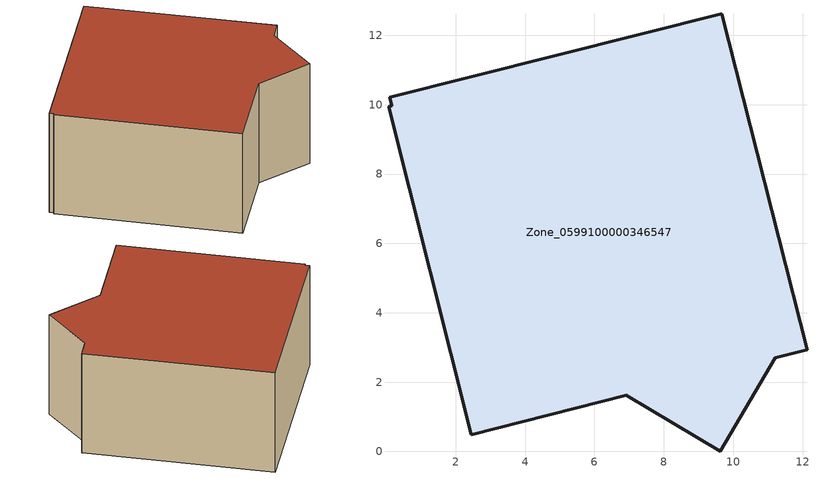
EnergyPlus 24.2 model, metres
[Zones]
Zone_0599100000346547
 floor ground (C_G): 0.06,9.95 0.15,9.97 0.09,10.21 9.67,12.63 12.13,2.94 11.21,2.7 9.63,0 6.92,1.62 2.45,0.48 z0
 wall outside (C_F): 12.13,2.94 9.67,12.63 0.09,10.21 0.15,9.97 0.06,9.95 2.45,0.48 6.92,1.62 9.63,0 11.21,2.7 12.13,2.94 z0:6.08
 roof outside (C_R): 0.15,9.97 0.06,9.95 2.45,0.48 6.92,1.62 9.63,0 11.21,2.7 12.13,2.94 9.67,12.63 0.09,10.21 z6.08
[BUILDING]
Pand.0599100000346547: North Axis=0; Terrain=City; Loads Convergence Tolerance Value=0.04; Temperature Convergence Tolerance Value=0.4; Solar Distribution=FullExterior; Maximum Number of Warmup Days=25; Minimum Number of Warmup Days=1
[Site:Location]
Rotterdam.The.Hague.AP_ZH_NLD Design_Conditions: Latitude=51.96; Longitude=4.45; Time Zone=1; Elevation=-4.5
[SITE:GROUNDTEMPERATURE:BUILDINGSURFACE]
18, 18, 18, 18, 18, 18, 18, 18, 18, 18, 18, 18
[MATERIAL] Thermal Absorptance=0.9; Solar Absorptance=0.7; Visible Absorptance=0.7
Name | Roughness | Thickness | Conductivity | Density | Specific Heat
G.D.1992-2005 | MediumSmooth | 0.15 | 0.06 | 540 | 1210
F.D.1992-2005 | Rough | 0.3 | 0.12 | 1920 | 840
R.D.1992-2005 | MediumRough | 0.2 | 0.08 | 1500 | 1000
[CONSTRUCTION]
C_G: G.D.1992-2005
C_F: F.D.1992-2005
C_R: R.D.1992-2005
[ZONE]
Zone_0599100000346547: Type=1; Multiplier=1; Ceiling Height=Autocalculate; Volume=Autocalculate; Floor Area=autocalculate; Part of Total Floor Area=Yes
[ZONEINFILTRATION:DESIGNFLOWRATE]
Infil_Zone_0599100000346547: Zone or ZoneList or Space or SpaceList=Zone_0599100000346547; Schedule=AlwaysOn; Design Flow Rate Calculation Method=Flow/Area; Flow Rate per Floor Area=0.0021; Constant Term Coefficient=1; Temperature Term Coefficient=0; Velocity Term Coefficient=0; Velocity Squared Term Coefficient=0
[HVACTEMPLATE:ZONE:IDEALLOADSAIRSYSTEM]
Zone_0599100000346547: Maximum Heating Supply Air Temperature=50; Minimum Cooling Supply Air Temperature=13; Maximum Heating Supply Air Humidity Ratio=0.0156; Minimum Cooling Supply Air Humidity Ratio=0.0077; Heating Limit=NoLimit; Cooling Limit=NoLimit; Dehumidification Control Type=ConstantSensibleHeatRatio; Cooling Sensible Heat Ratio=0.7; Dehumidification Setpoint=60; Humidification Control Type=None; Humidification Setpoint=30; Outdoor Air Method=None; Outdoor Air Flow Rate per Person=0.00944; Outdoor Air Flow Rate per Zone Floor Area=0; Outdoor Air Flow Rate per Zone=0; Demand Controlled Ventilation Type=None; Outdoor Air Economizer Type=NoEconomizer; Heat Recovery Type=None; Sensible Heat Recovery Effectiveness=0.7; Latent Heat Recovery Effectiveness=0.65
[ZONECONTROL:THERMOSTAT]
ThermostatControl_Zone_0599100000346547: Zone or ZoneList=Zone_0599100000346547; Control Type Schedule=DualSetpointControlType; Control 1=Thermostat_Zone_0599100000346547; Temperature Difference Between Cutout And Setpoint=0
[THERMOSTATSETPOINT:DUALSETPOINT]
Thermostat_Zone_0599100000346547: Heating Setpoint Temperature Schedule=HeatingSetpoint_Zone_0599100000346547; Cooling Setpoint Temperature Schedule=CoolingSetpoint_Zone_0599100000346547
[SCHEDULE:COMPACT]
HeatingSetpoint_Zone_0599100000346547: Through: 12/31, For: AllDays, Until: 24:00, 21
CoolingSetpoint_Zone_0599100000346547: Through: 12/31, For: AllDays, Until: 24:00, 24
DualSetpointControlType: Through: 12/31, For: AllDays, Until: 24:00, 4
AlwaysOn: Through: 12/31, For: AllDays, Until: 24:00, 1
